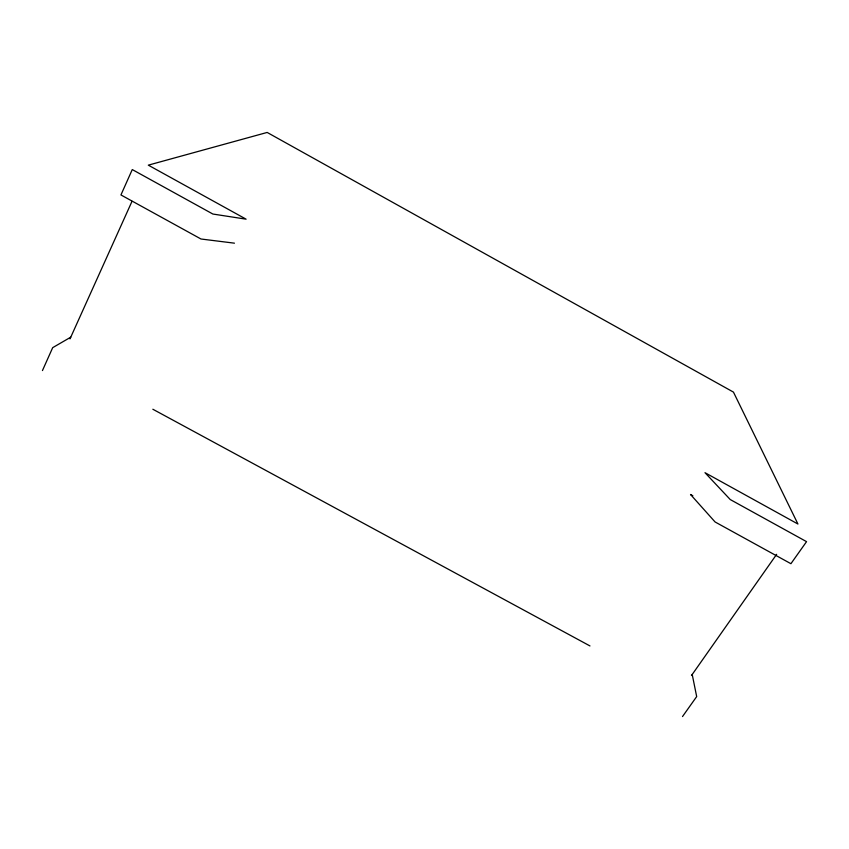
<?xml version="1.0" encoding="UTF-8"?>
<svg xmlns="http://www.w3.org/2000/svg" width="849" height="849" viewBox="0 0 849 849"><rect width="100%" height="100%" fill="white"/><g stroke="black" fill="none" stroke-linecap="round" stroke-linejoin="round"><path stroke-width="1.27" d="M42.45 370.567L52.691 347.655L70.764 337.18M70 338.868L131.998 201.34M691.489 675.517L776.644 554.323M682.511 716.556L696.679 696.583L692.211 674.477M234.451 243.175L200.99 239.004L120.94 194.941L132.274 169.567L212.866 214.033L246.104 219.169L148.31 165.152L267.17 132.444L733.451 392.111L797.933 524.024L704.988 472.681L730.246 499.552L806.55 541.651L790.918 563.704L715.081 521.965L690.524 494.489L692.837 495.763M152.841 409.239L589.97 645.94"/></g></svg>
